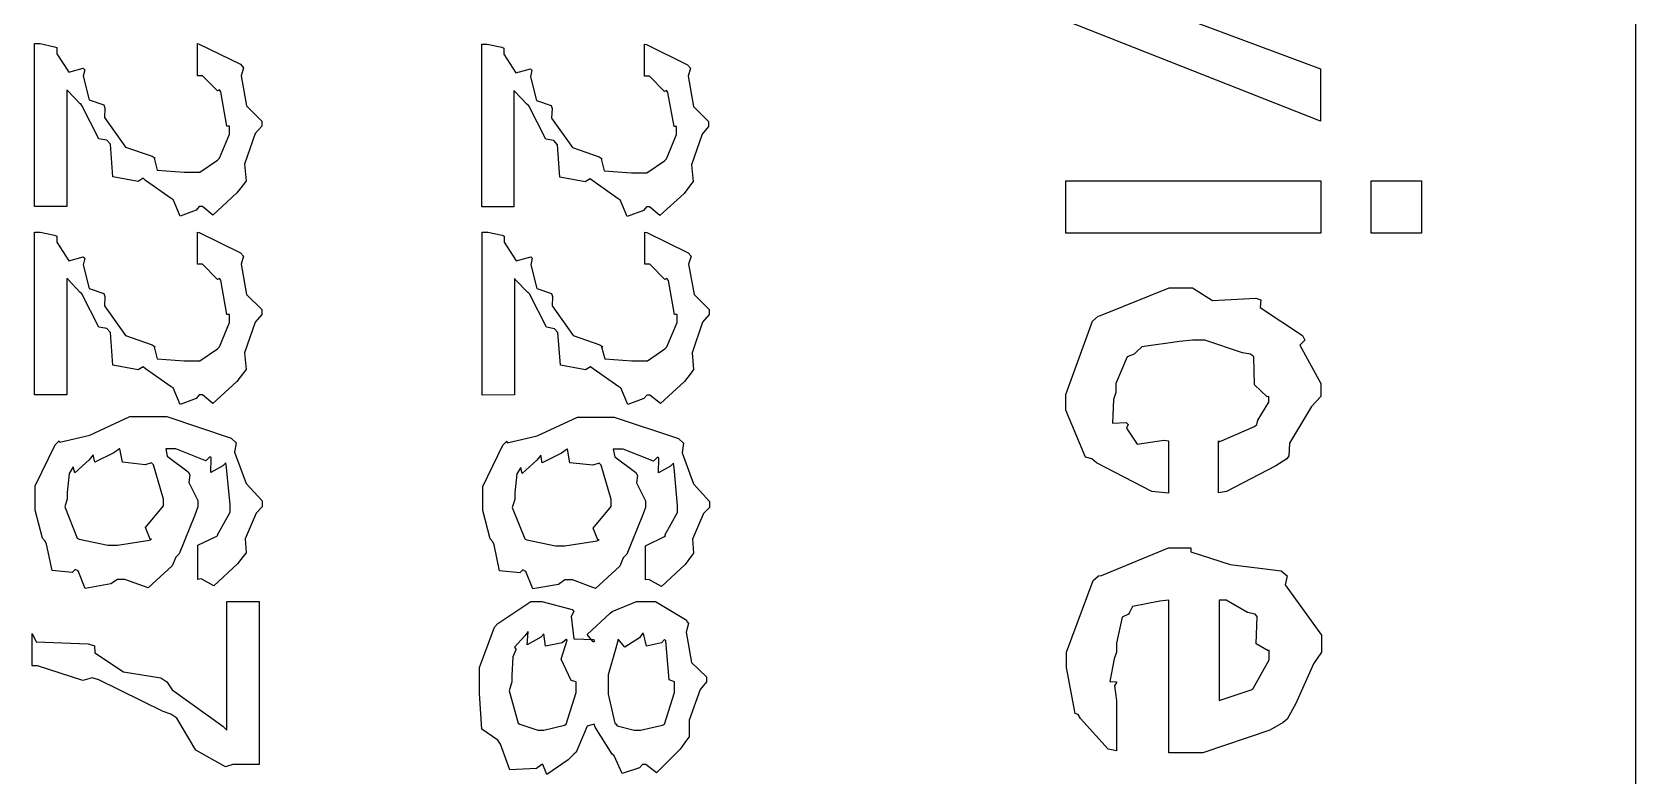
# Model space of a CAD drawing. Extents: x 0.2 to 11.6, y 0.3 to 16.2.
# Drawn here: x 1.7051 to 1.8783, y 0.993 to 1.0733 of the extents above; entities that cross this region are included whole.
import ezdxf

# ---------------------------------------------------------------- set-up
doc = ezdxf.new("R2010")
doc.units = 0
doc.header["$MEASUREMENT"] = 0

msp = doc.modelspace()

# ---------------------------------------------------------------- linework, layer by layer
at = {"color": 0}
for p, q in [((1.87831, 0.513346), (1.87831, 4.18001)), ((1.84424, 1.06369), (1.81668, 1.07454)), ((1.82731, 1.07563), (1.84424, 1.06934)), ((1.70535, 1.05447), (1.70535, 1.07205)), ((1.70535, 1.07205), (1.70594, 1.07205)), ((1.70594, 1.07205), (1.70751, 1.07172)), ((1.70751, 1.07172), (1.70774, 1.07162)), ((1.70774, 1.07162), (1.70774, 1.07096)), ((1.70774, 1.07096), (1.70904, 1.06896)), ((1.72293, 1.06858), (1.72293, 1.07205)), ((1.72293, 1.07205), (1.72314, 1.07199)), ((1.72314, 1.07199), (1.7276, 1.06982)), ((1.75364, 1.05442), (1.75364, 1.07199)), ((1.75364, 1.07199), (1.75424, 1.07199)), ((1.75424, 1.07199), (1.75581, 1.07167)), ((1.75581, 1.07167), (1.75603, 1.07156)), ((1.75603, 1.07156), (1.75603, 1.07091)), ((1.75603, 1.07091), (1.75732, 1.0689)), ((1.77121, 1.06852), (1.77121, 1.07199)), ((1.77121, 1.07199), (1.77143, 1.07194)), ((1.77143, 1.07194), (1.77587, 1.06977)), ((1.70904, 1.06896), (1.71061, 1.06939)), ((1.71061, 1.06939), (1.71078, 1.06923)), ((1.71078, 1.06923), (1.71061, 1.06852)), ((1.7276, 1.06982), (1.72792, 1.06944)), ((1.72792, 1.06944), (1.72765, 1.06858)), ((1.75732, 1.0689), (1.7589, 1.06933)), ((1.7589, 1.06933), (1.75906, 1.06917)), ((1.75906, 1.06917), (1.7589, 1.06847)), ((1.77587, 1.06977), (1.77621, 1.06939)), ((1.77621, 1.06939), (1.77593, 1.06852)), ((1.84424, 1.06934), (1.84424, 1.06369)), ((1.71061, 1.06852), (1.71126, 1.06597)), ((1.72347, 1.06858), (1.72293, 1.06858)), ((1.7251, 1.06695), (1.72347, 1.06858)), ((1.72765, 1.06858), (1.72825, 1.06532)), ((1.7589, 1.06847), (1.75956, 1.06592)), ((1.77175, 1.06852), (1.77121, 1.06852)), ((1.77339, 1.06689), (1.77175, 1.06852)), ((1.77593, 1.06852), (1.77653, 1.06527)), ((1.70893, 1.06695), (1.70882, 1.06706)), ((1.70882, 1.06706), (1.70882, 1.05447)), ((1.71029, 1.06554), (1.70893, 1.06695)), ((1.71035, 1.06554), (1.71029, 1.06554)), ((1.71044, 1.06537), (1.71035, 1.06554)), ((1.71229, 1.06179), (1.71044, 1.06537)), ((1.71126, 1.06597), (1.71283, 1.06543)), ((1.71283, 1.06543), (1.71294, 1.0651)), ((1.72532, 1.06706), (1.7251, 1.06695)), ((1.72547, 1.06684), (1.72532, 1.06706)), ((1.72612, 1.06315), (1.72547, 1.06684)), ((1.75722, 1.06689), (1.75711, 1.067)), ((1.75711, 1.067), (1.75711, 1.05442)), ((1.75857, 1.06548), (1.75722, 1.06689)), ((1.75863, 1.06548), (1.75857, 1.06548)), ((1.75874, 1.06532), (1.75863, 1.06548)), ((1.75956, 1.06592), (1.76113, 1.06538)), ((1.76113, 1.06538), (1.76124, 1.06505)), ((1.7736, 1.067), (1.77339, 1.06689)), ((1.77376, 1.06678), (1.7736, 1.067)), ((1.77442, 1.0631), (1.77376, 1.06678)), ((1.71294, 1.0651), (1.71289, 1.06407)), ((1.71289, 1.06407), (1.71517, 1.06087)), ((1.72825, 1.06532), (1.72988, 1.06369)), ((1.72988, 1.06369), (1.72988, 1.06315)), ((1.76058, 1.06174), (1.75874, 1.06532)), ((1.76124, 1.06505), (1.76118, 1.06402)), ((1.76118, 1.06402), (1.76346, 1.06082)), ((1.77653, 1.06527), (1.77815, 1.06364)), ((1.77815, 1.06364), (1.77815, 1.0631)), ((1.72532, 1.05968), (1.7264, 1.06228)), ((1.7264, 1.06315), (1.72612, 1.06315)), ((1.7264, 1.06228), (1.7264, 1.06315)), ((1.72917, 1.06234), (1.72803, 1.05903)), ((1.72988, 1.06315), (1.72917, 1.06234)), ((1.7736, 1.05962), (1.77468, 1.06223)), ((1.77468, 1.0631), (1.77442, 1.0631)), ((1.77468, 1.06223), (1.77468, 1.0631)), ((1.77746, 1.06228), (1.77632, 1.05897)), ((1.77815, 1.0631), (1.77746, 1.06228)), ((1.71317, 1.06163), (1.71229, 1.06179)), ((1.71354, 1.0612), (1.71317, 1.06163)), ((1.71382, 1.05767), (1.71354, 1.0612)), ((1.71517, 1.06087), (1.71804, 1.0599)), ((1.76144, 1.06158), (1.76058, 1.06174)), ((1.76183, 1.06114), (1.76144, 1.06158)), ((1.7621, 1.05762), (1.76183, 1.06114)), ((1.76346, 1.06082), (1.76633, 1.05984)), ((1.71804, 1.0599), (1.71838, 1.05968)), ((1.71838, 1.05968), (1.71826, 1.05968)), ((1.71826, 1.05968), (1.71858, 1.05838)), ((1.72319, 1.05816), (1.7251, 1.05946)), ((1.7251, 1.05946), (1.72532, 1.05968)), ((1.72532, 1.05968), (1.72532, 1.05968)), ((1.72803, 1.05903), (1.72819, 1.05724)), ((1.76633, 1.05984), (1.76665, 1.05962)), ((1.76665, 1.05962), (1.76654, 1.05962)), ((1.76654, 1.05962), (1.76687, 1.05832)), ((1.77149, 1.0581), (1.77339, 1.05941)), ((1.77339, 1.05941), (1.7736, 1.05962)), ((1.7736, 1.05962), (1.7736, 1.05962)), ((1.77632, 1.05897), (1.77647, 1.05718)), ((1.71653, 1.05718), (1.71382, 1.05767)), ((1.71707, 1.05751), (1.71653, 1.05718)), ((1.71733, 1.05729), (1.71707, 1.05751)), ((1.72011, 1.05534), (1.71733, 1.05729)), ((1.71858, 1.05838), (1.72151, 1.05816)), ((1.72151, 1.05816), (1.7225, 1.05816)), ((1.7225, 1.05816), (1.72319, 1.05816)), ((1.72792, 1.05686), (1.72721, 1.05593)), ((1.72819, 1.05724), (1.72792, 1.05686)), ((1.76481, 1.05713), (1.7621, 1.05762)), ((1.76535, 1.05745), (1.76481, 1.05713)), ((1.76563, 1.05724), (1.76535, 1.05745)), ((1.76839, 1.05528), (1.76563, 1.05724)), ((1.76687, 1.05832), (1.76981, 1.05811)), ((1.76981, 1.05811), (1.77078, 1.0581)), ((1.77078, 1.0581), (1.77149, 1.0581)), ((1.77621, 1.0568), (1.7755, 1.05588)), ((1.77647, 1.05718), (1.77621, 1.0568)), ((1.81674, 1.05724), (1.84429, 1.05724)), ((1.81674, 1.05159), (1.81674, 1.05724)), ((1.81674, 1.05724), (1.81674, 1.05724)), ((1.84429, 1.05724), (1.84429, 1.05159)), ((1.84972, 1.05724), (1.85514, 1.05724)), ((1.84972, 1.05159), (1.84972, 1.05724)), ((1.84972, 1.05724), (1.84972, 1.05724)), ((1.85514, 1.05724), (1.85514, 1.05159)), ((1.72032, 1.05523), (1.72011, 1.05534)), ((1.72011, 1.05534), (1.72011, 1.05534)), ((1.72108, 1.05344), (1.72032, 1.05523)), ((1.72721, 1.05593), (1.72461, 1.05355)), ((1.76861, 1.05518), (1.76839, 1.05528)), ((1.76839, 1.05528), (1.76839, 1.05528)), ((1.76937, 1.05339), (1.76861, 1.05518)), ((1.7755, 1.05588), (1.77289, 1.05349)), ((1.70882, 1.05447), (1.70535, 1.05447)), ((1.70882, 1.05447), (1.70882, 1.05447)), ((1.72282, 1.05409), (1.72108, 1.05344)), ((1.72314, 1.05447), (1.72282, 1.05409)), ((1.72347, 1.05447), (1.72314, 1.05447)), ((1.72461, 1.05355), (1.72347, 1.05447)), ((1.75711, 1.05442), (1.75364, 1.05442)), ((1.75711, 1.05442), (1.75711, 1.05442)), ((1.77111, 1.05403), (1.76937, 1.05339)), ((1.77143, 1.05442), (1.77111, 1.05403)), ((1.77175, 1.05442), (1.77143, 1.05442)), ((1.77289, 1.05349), (1.77175, 1.05442)), ((1.70535, 1.03413), (1.70535, 1.0517)), ((1.70535, 1.0517), (1.70594, 1.0517)), ((1.70594, 1.0517), (1.70751, 1.05138)), ((1.72293, 1.04823), (1.72293, 1.0517)), ((1.72293, 1.0517), (1.72314, 1.05165)), ((1.72314, 1.05165), (1.7276, 1.04948)), ((1.75369, 1.03412), (1.75369, 1.0517)), ((1.75369, 1.0517), (1.75429, 1.0517)), ((1.75429, 1.0517), (1.75586, 1.05137)), ((1.77126, 1.04823), (1.77126, 1.0517)), ((1.77126, 1.0517), (1.77149, 1.05165)), ((1.77149, 1.05165), (1.77593, 1.04948)), ((1.84429, 1.05159), (1.81674, 1.05159)), ((1.85514, 1.05159), (1.84972, 1.05159)), ((1.70751, 1.05138), (1.70774, 1.05127)), ((1.70774, 1.05127), (1.70774, 1.05062)), ((1.70774, 1.05062), (1.70904, 1.04861)), ((1.75586, 1.05137), (1.75607, 1.05127)), ((1.75607, 1.05127), (1.75608, 1.05062)), ((1.75608, 1.05062), (1.75737, 1.04861)), ((1.70904, 1.04861), (1.71061, 1.04904)), ((1.71061, 1.04904), (1.71078, 1.04888)), ((1.71078, 1.04888), (1.71061, 1.04817)), ((1.71061, 1.04817), (1.71126, 1.04563)), ((1.72347, 1.04823), (1.72293, 1.04823)), ((1.7251, 1.0466), (1.72347, 1.04823)), ((1.7276, 1.04948), (1.72792, 1.0491)), ((1.72792, 1.0491), (1.72765, 1.04823)), ((1.72765, 1.04823), (1.72825, 1.04498)), ((1.75737, 1.04861), (1.75896, 1.04904)), ((1.75896, 1.04904), (1.75911, 1.04888)), ((1.75911, 1.04888), (1.75896, 1.04817)), ((1.75896, 1.04817), (1.7596, 1.04563)), ((1.77181, 1.04823), (1.77126, 1.04823)), ((1.77344, 1.0466), (1.77181, 1.04823)), ((1.77593, 1.04948), (1.77626, 1.0491)), ((1.77626, 1.0491), (1.77599, 1.04823)), ((1.77599, 1.04823), (1.77658, 1.04497)), ((1.70893, 1.04661), (1.70882, 1.04671)), ((1.70882, 1.04671), (1.70882, 1.03413)), ((1.71029, 1.04519), (1.70893, 1.04661)), ((1.72532, 1.04671), (1.7251, 1.0466)), ((1.72547, 1.0465), (1.72532, 1.04671)), ((1.72612, 1.0428), (1.72547, 1.0465)), ((1.75726, 1.0466), (1.75717, 1.04671)), ((1.75717, 1.04671), (1.75717, 1.03413)), ((1.75863, 1.04519), (1.75726, 1.0466)), ((1.77365, 1.04671), (1.77344, 1.0466)), ((1.77382, 1.04649), (1.77365, 1.04671)), ((1.77447, 1.0428), (1.77382, 1.04649)), ((1.71035, 1.04519), (1.71029, 1.04519)), ((1.71044, 1.04503), (1.71035, 1.04519)), ((1.71229, 1.04145), (1.71044, 1.04503)), ((1.71126, 1.04563), (1.71283, 1.04508)), ((1.71283, 1.04508), (1.71294, 1.04476)), ((1.71294, 1.04476), (1.71289, 1.04373)), ((1.72825, 1.04498), (1.72988, 1.04335)), ((1.75868, 1.04519), (1.75863, 1.04519)), ((1.75879, 1.04503), (1.75868, 1.04519)), ((1.76064, 1.04145), (1.75879, 1.04503)), ((1.7596, 1.04563), (1.76118, 1.04508)), ((1.76118, 1.04508), (1.76129, 1.04476)), ((1.76129, 1.04476), (1.76124, 1.04373)), ((1.77658, 1.04497), (1.77821, 1.04335)), ((1.82047, 1.0427), (1.8279, 1.04568)), ((1.8279, 1.04568), (1.8304, 1.04568)), ((1.8304, 1.04568), (1.8304, 1.04568)), ((1.8304, 1.04568), (1.83257, 1.04432)), ((1.83257, 1.04432), (1.83724, 1.04459)), ((1.83724, 1.04459), (1.83778, 1.04438)), ((1.71289, 1.04373), (1.71517, 1.04053)), ((1.72988, 1.04335), (1.72988, 1.04281)), ((1.76124, 1.04373), (1.76351, 1.04053)), ((1.77821, 1.04335), (1.77821, 1.0428)), ((1.83778, 1.04438), (1.83772, 1.04356)), ((1.83772, 1.04356), (1.84229, 1.04053)), ((1.71317, 1.04129), (1.71229, 1.04145)), ((1.71354, 1.04085), (1.71317, 1.04129)), ((1.72532, 1.03933), (1.7264, 1.04194)), ((1.7264, 1.04281), (1.72612, 1.0428)), ((1.7264, 1.04194), (1.7264, 1.04281)), ((1.72917, 1.04199), (1.72803, 1.03868)), ((1.72988, 1.04281), (1.72917, 1.04199)), ((1.7615, 1.04128), (1.76064, 1.04145)), ((1.76188, 1.04085), (1.7615, 1.04128)), ((1.77365, 1.03933), (1.77474, 1.04194)), ((1.77474, 1.0428), (1.77447, 1.0428)), ((1.77474, 1.04194), (1.77474, 1.0428)), ((1.7775, 1.04199), (1.77636, 1.03868)), ((1.77821, 1.0428), (1.7775, 1.04199)), ((1.81674, 1.03418), (1.81961, 1.0421)), ((1.81961, 1.0421), (1.82021, 1.04264)), ((1.82021, 1.04264), (1.82047, 1.0427)), ((1.71382, 1.03733), (1.71354, 1.04085)), ((1.71517, 1.04053), (1.71804, 1.03955)), ((1.71804, 1.03955), (1.71838, 1.03933)), ((1.76215, 1.03733), (1.76188, 1.04085)), ((1.76351, 1.04053), (1.76639, 1.03955)), ((1.76639, 1.03955), (1.76671, 1.03933)), ((1.829, 1.03988), (1.82493, 1.03933)), ((1.8304, 1.04004), (1.829, 1.03988)), ((1.83176, 1.04004), (1.8304, 1.04004)), ((1.83583, 1.03868), (1.83176, 1.04004)), ((1.84256, 1.04004), (1.84201, 1.03949)), ((1.84201, 1.03949), (1.84429, 1.03537)), ((1.84229, 1.04053), (1.84256, 1.04004)), ((1.71838, 1.03933), (1.71826, 1.03933)), ((1.71826, 1.03933), (1.71858, 1.03803)), ((1.71858, 1.03803), (1.72151, 1.03781)), ((1.72151, 1.03781), (1.7225, 1.03782)), ((1.7225, 1.03782), (1.72319, 1.03782)), ((1.72319, 1.03782), (1.7251, 1.03912)), ((1.7251, 1.03912), (1.72532, 1.03933)), ((1.72532, 1.03933), (1.72532, 1.03933)), ((1.72803, 1.03868), (1.72819, 1.03689)), ((1.76671, 1.03933), (1.7666, 1.03933)), ((1.7666, 1.03933), (1.76693, 1.03803)), ((1.76693, 1.03803), (1.76986, 1.03781)), ((1.76986, 1.03781), (1.77083, 1.03781)), ((1.77083, 1.03781), (1.77154, 1.03781)), ((1.77154, 1.03781), (1.77344, 1.03912)), ((1.77344, 1.03912), (1.77365, 1.03933)), ((1.77365, 1.03933), (1.77365, 1.03933)), ((1.77636, 1.03868), (1.77653, 1.03689)), ((1.82335, 1.03825), (1.82215, 1.03537)), ((1.82411, 1.03852), (1.82335, 1.03825)), ((1.82433, 1.03874), (1.82411, 1.03852)), ((1.82493, 1.03933), (1.82433, 1.03874)), ((1.83669, 1.03852), (1.83583, 1.03868)), ((1.83703, 1.03825), (1.83669, 1.03852)), ((1.83712, 1.03521), (1.83703, 1.03825)), ((1.71653, 1.03684), (1.71382, 1.03733)), ((1.71707, 1.03716), (1.71653, 1.03684)), ((1.71733, 1.03695), (1.71707, 1.03716)), ((1.72011, 1.03499), (1.71733, 1.03695)), ((1.72792, 1.03651), (1.72721, 1.03559)), ((1.72819, 1.03689), (1.72792, 1.03651)), ((1.76486, 1.03684), (1.76215, 1.03733)), ((1.7654, 1.03716), (1.76486, 1.03684)), ((1.76568, 1.03694), (1.7654, 1.03716)), ((1.76844, 1.03499), (1.76568, 1.03694)), ((1.77626, 1.03651), (1.77556, 1.03559)), ((1.77653, 1.03689), (1.77626, 1.03651)), ((1.72032, 1.03488), (1.72011, 1.03499)), ((1.72011, 1.03499), (1.72011, 1.03499)), ((1.72108, 1.03309), (1.72032, 1.03488)), ((1.72721, 1.03559), (1.72461, 1.0332)), ((1.76867, 1.03488), (1.76844, 1.03499)), ((1.76844, 1.03499), (1.76844, 1.03499)), ((1.76942, 1.03309), (1.76867, 1.03488)), ((1.77556, 1.03559), (1.77294, 1.0332)), ((1.82215, 1.03439), (1.82189, 1.03364)), ((1.82215, 1.03537), (1.82215, 1.03439)), ((1.83849, 1.03391), (1.83712, 1.03521)), ((1.84429, 1.03537), (1.84429, 1.03396)), ((1.70882, 1.03413), (1.70535, 1.03413)), ((1.70882, 1.03413), (1.70882, 1.03413)), ((1.72282, 1.03375), (1.72108, 1.03309)), ((1.72314, 1.03413), (1.72282, 1.03375)), ((1.72347, 1.03413), (1.72314, 1.03413)), ((1.72461, 1.0332), (1.72347, 1.03413)), ((1.75717, 1.03413), (1.75369, 1.03412)), ((1.75717, 1.03413), (1.75717, 1.03413)), ((1.77115, 1.03374), (1.76942, 1.03309)), ((1.77149, 1.03412), (1.77115, 1.03374)), ((1.77181, 1.03412), (1.77149, 1.03412)), ((1.77294, 1.0332), (1.77181, 1.03412)), ((1.81674, 1.0325), (1.81674, 1.03418)), ((1.81674, 1.03418), (1.81674, 1.03418)), ((1.81885, 1.0274), (1.81674, 1.0325)), ((1.82189, 1.03364), (1.82178, 1.03109)), ((1.83746, 1.03141), (1.83865, 1.03336)), ((1.83865, 1.03396), (1.83849, 1.03391)), ((1.83865, 1.03336), (1.83865, 1.03396)), ((1.84326, 1.03288), (1.84088, 1.02892)), ((1.84429, 1.03396), (1.84326, 1.03288)), ((1.71132, 1.02978), (1.71565, 1.03179)), ((1.71565, 1.03179), (1.71713, 1.03179)), ((1.71713, 1.03179), (1.71963, 1.03179)), ((1.71963, 1.03179), (1.72657, 1.02946)), ((1.75965, 1.02973), (1.764, 1.03174)), ((1.764, 1.03174), (1.76546, 1.03174)), ((1.76546, 1.03174), (1.76796, 1.03174)), ((1.76796, 1.03174), (1.7749, 1.02941)), ((1.82178, 1.03109), (1.82324, 1.03114)), ((1.82324, 1.03114), (1.82346, 1.03092)), ((1.82346, 1.03092), (1.82329, 1.03054)), ((1.83712, 1.03071), (1.83735, 1.03092)), ((1.83735, 1.03092), (1.83746, 1.03141)), ((1.83735, 1.03092), (1.83735, 1.03092)), ((1.70757, 1.02875), (1.70801, 1.02919)), ((1.70801, 1.02919), (1.70806, 1.02902)), ((1.70806, 1.02902), (1.71132, 1.02978)), ((1.72657, 1.02946), (1.72711, 1.02897)), ((1.75592, 1.0287), (1.75635, 1.02914)), ((1.75635, 1.02914), (1.7564, 1.02897)), ((1.7564, 1.02897), (1.75965, 1.02973)), ((1.7749, 1.02941), (1.77544, 1.02892)), ((1.82329, 1.03054), (1.82443, 1.02881)), ((1.82443, 1.02881), (1.82731, 1.02924)), ((1.82731, 1.02924), (1.82781, 1.02919)), ((1.82781, 1.02919), (1.82781, 1.02354)), ((1.82781, 1.02919), (1.82781, 1.02919)), ((1.83322, 1.02355), (1.83322, 1.02919)), ((1.83322, 1.02919), (1.83328, 1.02908)), ((1.83328, 1.02908), (1.83712, 1.03071)), ((1.7054, 1.02431), (1.70757, 1.02875)), ((1.71169, 1.02767), (1.71126, 1.02713)), ((1.71186, 1.02686), (1.71169, 1.02767)), ((1.71169, 1.02767), (1.71169, 1.02767)), ((1.71392, 1.02789), (1.71186, 1.02686)), ((1.71451, 1.02832), (1.71392, 1.02789)), ((1.71457, 1.02832), (1.71451, 1.02832)), ((1.71451, 1.02832), (1.71451, 1.02832)), ((1.71485, 1.02686), (1.71457, 1.02832)), ((1.7206, 1.02832), (1.71951, 1.02832)), ((1.71951, 1.02832), (1.71967, 1.02751)), ((1.71967, 1.02751), (1.72194, 1.02582)), ((1.72385, 1.02702), (1.7206, 1.02832)), ((1.72428, 1.02745), (1.72385, 1.02702)), ((1.72444, 1.02734), (1.72428, 1.02745)), ((1.72439, 1.02577), (1.72444, 1.02734)), ((1.72711, 1.02897), (1.72694, 1.02794)), ((1.72694, 1.02794), (1.72819, 1.02458)), ((1.75375, 1.02425), (1.75592, 1.0287)), ((1.76004, 1.02762), (1.7596, 1.02707)), ((1.76019, 1.0268), (1.76004, 1.02762)), ((1.76004, 1.02762), (1.76004, 1.02762)), ((1.76226, 1.02783), (1.76019, 1.0268)), ((1.76286, 1.02827), (1.76226, 1.02783)), ((1.76292, 1.02827), (1.76286, 1.02827)), ((1.76286, 1.02827), (1.76286, 1.02827)), ((1.76318, 1.0268), (1.76292, 1.02827)), ((1.76893, 1.02827), (1.76785, 1.02827)), ((1.76785, 1.02827), (1.76801, 1.02745)), ((1.76801, 1.02745), (1.77029, 1.02577)), ((1.77219, 1.02696), (1.76893, 1.02827)), ((1.77262, 1.0274), (1.77219, 1.02696)), ((1.77279, 1.02729), (1.77262, 1.0274)), ((1.77274, 1.02572), (1.77279, 1.02729)), ((1.77544, 1.02892), (1.77528, 1.02789)), ((1.77528, 1.02789), (1.77653, 1.02452)), ((1.81956, 1.02723), (1.81885, 1.0274)), ((1.84082, 1.02756), (1.8406, 1.02723)), ((1.84088, 1.02892), (1.84082, 1.02756)), ((1.7091, 1.02566), (1.70888, 1.0236)), ((1.70953, 1.02637), (1.7091, 1.02566)), ((1.70969, 1.02572), (1.70953, 1.02637)), ((1.70953, 1.02637), (1.70953, 1.02637)), ((1.71126, 1.02713), (1.70969, 1.02572)), ((1.71729, 1.02658), (1.71485, 1.02686)), ((1.71799, 1.0268), (1.71729, 1.02658)), ((1.71821, 1.02658), (1.71799, 1.0268)), ((1.71929, 1.02289), (1.71821, 1.02658)), ((1.72194, 1.02582), (1.72211, 1.0255)), ((1.72569, 1.02648), (1.72439, 1.02577)), ((1.72601, 1.0268), (1.72569, 1.02648)), ((1.72607, 1.02631), (1.72601, 1.0268)), ((1.72646, 1.02225), (1.72607, 1.02631)), ((1.75743, 1.02561), (1.75722, 1.02355)), ((1.75786, 1.02631), (1.75743, 1.02561)), ((1.75803, 1.02566), (1.75786, 1.02631)), ((1.75786, 1.02631), (1.75786, 1.02631)), ((1.7596, 1.02707), (1.75803, 1.02566)), ((1.76563, 1.02653), (1.76318, 1.0268)), ((1.76633, 1.02675), (1.76563, 1.02653)), ((1.76654, 1.02653), (1.76633, 1.02675)), ((1.76764, 1.02284), (1.76654, 1.02653)), ((1.77029, 1.02577), (1.77046, 1.02544)), ((1.77403, 1.02642), (1.77274, 1.02572)), ((1.77436, 1.02675), (1.77403, 1.02642)), ((1.77442, 1.02626), (1.77436, 1.02675)), ((1.77479, 1.02219), (1.77442, 1.02626)), ((1.82004, 1.0268), (1.81956, 1.02723)), ((1.82601, 1.02371), (1.82004, 1.0268)), ((1.83942, 1.02647), (1.8341, 1.02371)), ((1.8406, 1.02723), (1.83942, 1.02647)), ((1.7054, 1.02268), (1.7054, 1.02431)), ((1.72211, 1.0255), (1.722, 1.02469)), ((1.722, 1.02469), (1.72299, 1.02273)), ((1.72819, 1.02458), (1.72993, 1.02268)), ((1.75375, 1.02262), (1.75375, 1.02425)), ((1.77046, 1.02544), (1.77035, 1.02463)), ((1.77035, 1.02463), (1.77132, 1.02268)), ((1.77653, 1.02452), (1.77826, 1.02262)), ((1.7054, 1.0217), (1.7054, 1.02268)), ((1.70888, 1.0229), (1.70861, 1.02203)), ((1.70888, 1.0236), (1.70888, 1.0229)), ((1.71733, 1.0198), (1.71929, 1.02214)), ((1.71929, 1.02214), (1.71929, 1.02289)), ((1.71929, 1.02289), (1.71929, 1.02289)), ((1.72299, 1.02273), (1.72299, 1.02203)), ((1.72646, 1.02149), (1.72646, 1.02225)), ((1.72646, 1.02225), (1.72646, 1.02225)), ((1.72993, 1.02268), (1.72993, 1.02203)), ((1.75375, 1.02165), (1.75375, 1.02262)), ((1.75722, 1.02284), (1.75694, 1.02197)), ((1.75722, 1.02355), (1.75722, 1.02284)), ((1.76568, 1.01975), (1.76764, 1.02208)), ((1.76764, 1.02208), (1.76764, 1.02284)), ((1.76764, 1.02284), (1.76764, 1.02284)), ((1.77132, 1.02268), (1.77132, 1.02197)), ((1.77479, 1.02143), (1.77479, 1.02219)), ((1.77479, 1.02219), (1.77479, 1.02219)), ((1.77826, 1.02262), (1.77826, 1.02197)), ((1.82781, 1.02354), (1.82601, 1.02371)), ((1.8341, 1.02371), (1.83322, 1.02355)), ((1.70622, 1.01866), (1.7054, 1.0217)), ((1.70861, 1.02203), (1.70996, 1.01866)), ((1.72265, 1.02116), (1.72097, 1.01698)), ((1.72299, 1.02203), (1.72265, 1.02116)), ((1.7251, 1.01904), (1.72646, 1.02149)), ((1.72928, 1.02138), (1.72808, 1.01861)), ((1.72993, 1.02203), (1.72928, 1.02138)), ((1.75456, 1.01861), (1.75375, 1.02165)), ((1.75694, 1.02197), (1.75831, 1.01861)), ((1.771, 1.0211), (1.76932, 1.01693)), ((1.77132, 1.02197), (1.771, 1.0211)), ((1.77343, 1.01899), (1.77479, 1.02143)), ((1.77761, 1.02132), (1.77642, 1.01855)), ((1.77826, 1.02197), (1.77761, 1.02132)), ((1.70649, 1.01834), (1.70622, 1.01866)), ((1.70996, 1.01866), (1.71018, 1.01855)), ((1.71783, 1.01855), (1.71733, 1.0198)), ((1.72299, 1.0179), (1.72504, 1.01888)), ((1.72504, 1.01888), (1.72515, 1.01899)), ((1.72515, 1.01899), (1.7251, 1.01904)), ((1.72808, 1.01861), (1.72819, 1.01709)), ((1.75483, 1.01828), (1.75456, 1.01861)), ((1.75831, 1.01861), (1.75851, 1.0185)), ((1.76617, 1.0185), (1.76568, 1.01975)), ((1.77132, 1.01785), (1.77339, 1.01883)), ((1.77339, 1.01883), (1.77349, 1.01893)), ((1.77349, 1.01893), (1.77343, 1.01899)), ((1.70665, 1.01801), (1.70649, 1.01834)), ((1.70725, 1.01519), (1.70665, 1.01801)), ((1.71018, 1.01855), (1.71018, 1.01855)), ((1.71018, 1.01855), (1.71326, 1.0179)), ((1.71326, 1.0179), (1.71431, 1.0179)), ((1.71431, 1.0179), (1.71778, 1.01845)), ((1.71431, 1.0179), (1.71431, 1.0179)), ((1.71778, 1.01845), (1.71799, 1.01855)), ((1.71799, 1.01855), (1.71783, 1.01855)), ((1.72097, 1.01698), (1.7206, 1.0166)), ((1.72299, 1.01422), (1.72299, 1.0179)), ((1.72299, 1.0179), (1.72299, 1.0179)), ((1.72819, 1.01709), (1.72797, 1.01682)), ((1.75499, 1.01796), (1.75483, 1.01828)), ((1.75558, 1.01514), (1.75499, 1.01796)), ((1.75851, 1.0185), (1.75851, 1.0185)), ((1.75851, 1.0185), (1.76161, 1.01785)), ((1.76161, 1.01785), (1.76264, 1.01785)), ((1.76264, 1.01785), (1.76611, 1.01839)), ((1.76264, 1.01785), (1.76264, 1.01785)), ((1.76611, 1.01839), (1.76633, 1.0185)), ((1.76633, 1.0185), (1.76617, 1.0185)), ((1.76932, 1.01693), (1.76893, 1.01655)), ((1.77132, 1.01416), (1.77132, 1.01785)), ((1.77132, 1.01785), (1.77132, 1.01785)), ((1.77653, 1.01704), (1.77632, 1.01677)), ((1.77642, 1.01855), (1.77653, 1.01704)), ((1.82058, 1.01465), (1.82781, 1.01763)), ((1.82781, 1.01763), (1.83024, 1.01763)), ((1.83024, 1.01763), (1.83024, 1.0172)), ((1.83024, 1.0172), (1.83447, 1.01584)), ((1.70942, 1.01497), (1.70725, 1.01519)), ((1.70975, 1.0153), (1.70942, 1.01497)), ((1.71007, 1.01514), (1.70975, 1.0153)), ((1.71083, 1.01324), (1.71007, 1.01514)), ((1.72021, 1.01568), (1.71761, 1.01329)), ((1.7206, 1.0166), (1.72021, 1.01568)), ((1.72726, 1.0159), (1.72472, 1.01351)), ((1.72797, 1.01682), (1.72726, 1.0159)), ((1.75776, 1.01492), (1.75558, 1.01514)), ((1.75808, 1.01525), (1.75776, 1.01492)), ((1.7584, 1.01508), (1.75808, 1.01525)), ((1.76856, 1.01563), (1.76594, 1.01324)), ((1.76893, 1.01655), (1.76856, 1.01563)), ((1.77561, 1.01584), (1.77306, 1.01346)), ((1.77632, 1.01677), (1.77561, 1.01584)), ((1.83447, 1.01584), (1.84, 1.01513)), ((1.84, 1.01513), (1.84065, 1.01459)), ((1.7136, 1.01373), (1.71083, 1.01324)), ((1.71431, 1.01421), (1.7136, 1.01373)), ((1.71511, 1.01422), (1.71431, 1.01421)), ((1.71761, 1.01329), (1.71511, 1.01422)), ((1.72336, 1.01427), (1.72299, 1.01422)), ((1.72299, 1.01422), (1.72299, 1.01422)), ((1.72472, 1.01351), (1.72336, 1.01427)), ((1.75917, 1.01318), (1.7584, 1.01508)), ((1.76193, 1.01367), (1.75917, 1.01318)), ((1.76264, 1.01416), (1.76193, 1.01367)), ((1.76346, 1.01416), (1.76264, 1.01416)), ((1.76594, 1.01324), (1.76346, 1.01416)), ((1.77169, 1.01422), (1.77132, 1.01416)), ((1.77132, 1.01416), (1.77132, 1.01416)), ((1.77306, 1.01346), (1.77169, 1.01422)), ((1.81679, 1.00635), (1.81967, 1.0141)), ((1.81967, 1.0141), (1.82026, 1.01459)), ((1.82026, 1.01459), (1.82058, 1.01465)), ((1.84065, 1.01459), (1.84044, 1.01362)), ((1.84044, 1.01362), (1.84435, 1.00819)), ((1.72612, 1.01183), (1.7296, 1.01183)), ((1.72612, 0.997936), (1.72612, 1.01183)), ((1.72612, 1.01183), (1.72612, 1.01183)), ((1.7296, 1.01183), (1.7296, 0.994249)), ((1.75538, 1.00944), (1.75896, 1.01183)), ((1.75896, 1.01183), (1.76014, 1.01183)), ((1.76014, 1.01183), (1.76014, 1.01183)), ((1.76014, 1.01183), (1.7634, 1.01096)), ((1.76774, 1.01074), (1.77035, 1.01183)), ((1.77035, 1.01183), (1.77121, 1.01183)), ((1.77121, 1.01183), (1.7724, 1.01183)), ((1.7724, 1.01183), (1.77567, 1.00987)), ((1.82688, 1.01188), (1.82394, 1.01128)), ((1.82785, 1.01199), (1.82688, 1.01188)), ((1.82785, 0.995496), (1.82785, 1.01199)), ((1.83328, 1.01199), (1.83328, 1.00114)), ((1.83404, 1.01199), (1.83328, 1.01199)), ((1.83328, 1.01199), (1.83328, 1.01199)), ((1.83637, 1.01063), (1.83404, 1.01199)), ((1.76361, 1.01074), (1.76329, 1.0102)), ((1.76329, 1.0102), (1.76361, 1.00781)), ((1.7634, 1.01096), (1.76361, 1.01074)), ((1.76503, 1.00825), (1.76753, 1.01058)), ((1.76753, 1.01058), (1.76774, 1.01074)), ((1.76774, 1.01074), (1.76774, 1.01074)), ((1.82281, 1.01014), (1.82221, 1.00732)), ((1.82351, 1.01047), (1.82281, 1.01014)), ((1.82362, 1.01063), (1.82351, 1.01047)), ((1.82394, 1.01128), (1.82362, 1.01063)), ((1.83718, 1.01047), (1.83637, 1.01063)), ((1.8374, 1.0102), (1.83718, 1.01047)), ((1.83729, 1.00727), (1.8374, 1.0102)), ((1.70508, 1.00488), (1.70508, 1.00836)), ((1.70508, 1.00836), (1.70551, 1.00749)), ((1.75342, 1.00472), (1.75504, 1.00906)), ((1.75504, 1.00906), (1.75538, 1.00944)), ((1.75538, 1.00944), (1.75538, 1.00944)), ((1.75863, 1.00857), (1.75831, 1.00814)), ((1.75857, 1.00716), (1.75868, 1.00857)), ((1.75868, 1.00857), (1.75863, 1.00857)), ((1.76036, 1.00835), (1.76004, 1.00798)), ((1.76053, 1.007), (1.76036, 1.00835)), ((1.76036, 1.00835), (1.76036, 1.00835)), ((1.76036, 1.00835), (1.76036, 1.00835)), ((1.76568, 1.00749), (1.76503, 1.00825)), ((1.771, 1.00836), (1.77067, 1.00792)), ((1.77111, 1.00836), (1.771, 1.00836)), ((1.771, 1.00836), (1.771, 1.00836)), ((1.77143, 1.007), (1.77111, 1.00836)), ((1.77567, 1.00987), (1.77599, 1.00944)), ((1.77599, 1.00944), (1.77572, 1.00852)), ((1.77572, 1.00852), (1.77632, 1.00526)), ((1.70551, 1.00749), (1.71115, 1.00727)), ((1.71115, 1.00727), (1.71181, 1.00705)), ((1.71181, 1.00705), (1.71186, 1.00629)), ((1.75732, 1.00662), (1.757, 1.00586)), ((1.75831, 1.00814), (1.75717, 1.00689)), ((1.75717, 1.00689), (1.75732, 1.00667)), ((1.75732, 1.00667), (1.75732, 1.00662)), ((1.76004, 1.00798), (1.75857, 1.00716)), ((1.76232, 1.00738), (1.76053, 1.007)), ((1.76221, 1.00559), (1.76286, 1.00765)), ((1.76275, 1.00771), (1.76232, 1.00738)), ((1.76286, 1.00765), (1.76275, 1.00771)), ((1.76361, 1.00781), (1.76574, 1.00771)), ((1.76579, 1.00749), (1.76568, 1.00749)), ((1.76574, 1.00771), (1.76579, 1.00749)), ((1.76579, 1.00749), (1.76579, 1.00749)), ((1.76813, 1.00678), (1.76731, 1.0039)), ((1.76839, 1.00771), (1.76813, 1.00678)), ((1.7691, 1.00689), (1.76839, 1.00776)), ((1.76839, 1.00776), (1.76839, 1.00771)), ((1.77067, 1.00792), (1.7691, 1.00689)), ((1.77306, 1.00738), (1.77143, 1.007)), ((1.77339, 1.00771), (1.77306, 1.00738)), ((1.77354, 1.0076), (1.77339, 1.00771)), ((1.77388, 1.00336), (1.77354, 1.0076)), ((1.82221, 1.00732), (1.82221, 1.00635)), ((1.8386, 1.00651), (1.83729, 1.00727)), ((1.83871, 1.00656), (1.8386, 1.00651)), ((1.83871, 1.00553), (1.83871, 1.00656)), ((1.84435, 1.00819), (1.84435, 1.00635)), ((1.70568, 1.00488), (1.70508, 1.00488)), ((1.71056, 1.00331), (1.70568, 1.00488)), ((1.71186, 1.00629), (1.71496, 1.00423)), ((1.757, 1.00586), (1.75689, 1.00385)), ((1.76329, 1.00331), (1.76221, 1.00559)), ((1.77632, 1.00526), (1.77794, 1.00369)), ((1.81679, 1.00472), (1.81679, 1.00635)), ((1.81679, 1.00635), (1.81679, 1.00635)), ((1.82194, 1.00564), (1.8215, 1.0032)), ((1.82221, 1.00635), (1.82194, 1.00564)), ((1.83697, 1.00244), (1.83871, 1.00553)), ((1.84347, 1.0051), (1.84158, 1.00081)), ((1.84435, 1.00635), (1.84347, 1.0051)), ((1.71158, 1.00358), (1.71056, 1.00331)), ((1.71229, 1.00336), (1.71158, 1.00358)), ((1.71924, 0.999946), (1.71229, 1.00336)), ((1.71496, 1.00423), (1.71897, 1.00358)), ((1.71897, 1.00358), (1.71963, 1.00314)), ((1.71963, 1.00314), (1.72021, 1.00228)), ((1.75342, 1.00315), (1.75342, 1.00472)), ((1.75342, 1.0019), (1.75342, 1.00315)), ((1.75689, 1.00315), (1.75662, 1.00217)), ((1.75689, 1.00385), (1.75689, 1.00315)), ((1.76383, 1.00315), (1.76329, 1.00331)), ((1.76383, 1.00201), (1.76383, 1.00315)), ((1.76731, 1.0039), (1.76731, 1.00293)), ((1.77447, 1.00315), (1.77388, 1.00336)), ((1.77447, 1.00201), (1.77447, 1.00315)), ((1.77794, 1.00314), (1.77724, 1.00233)), ((1.77794, 1.00369), (1.77794, 1.00314)), ((1.81776, 0.999726), (1.81679, 1.00472)), ((1.8215, 1.0032), (1.82221, 1.00314)), ((1.82221, 1.00309), (1.822, 1.00271)), ((1.82221, 1.00314), (1.82221, 1.00309)), ((1.72021, 1.00228), (1.72569, 0.998371)), ((1.75364, 0.998047), (1.75342, 1.0019)), ((1.75662, 1.00217), (1.7576, 0.998696)), ((1.76275, 0.998589), (1.76383, 1.00201)), ((1.76731, 1.00293), (1.76731, 1.00184)), ((1.76731, 1.00184), (1.76801, 0.998696)), ((1.77339, 0.998589), (1.77447, 1.00201)), ((1.77724, 1.00233), (1.77604, 0.999024)), ((1.822, 1.00271), (1.82221, 1.00114)), ((1.83328, 1.00114), (1.83675, 1.00228)), ((1.83675, 1.00228), (1.83697, 1.00244)), ((1.83697, 1.00244), (1.83697, 1.00244)), ((1.72006, 0.999675), (1.71924, 0.999946)), ((1.72071, 0.99924), (1.72006, 0.999675)), ((1.81808, 0.999618), (1.81776, 0.999726)), ((1.81831, 0.999186), (1.81808, 0.999618)), ((1.82221, 1.00114), (1.82221, 0.995711)), ((1.82221, 1.00114), (1.82221, 1.00114)), ((1.82221, 1.00114), (1.82221, 1.00114)), ((1.83328, 1.00114), (1.83328, 1.00114)), ((1.84158, 1.00081), (1.84065, 0.999131)), ((1.72276, 0.995768), (1.72071, 0.99924)), ((1.72569, 0.998371), (1.72612, 0.997936)), ((1.75538, 0.996853), (1.75364, 0.998047)), ((1.7576, 0.998696), (1.75776, 0.998588)), ((1.75776, 0.998588), (1.75776, 0.998588)), ((1.75776, 0.998588), (1.75971, 0.997936)), ((1.75971, 0.997936), (1.76036, 0.997936)), ((1.76036, 0.997936), (1.76258, 0.998479)), ((1.76036, 0.997936), (1.76036, 0.997936)), ((1.76258, 0.998479), (1.76275, 0.998589)), ((1.76275, 0.998589), (1.76275, 0.998589)), ((1.76503, 0.998372), (1.76383, 0.995551)), ((1.76579, 0.998589), (1.76503, 0.998372)), ((1.7659, 0.998264), (1.76579, 0.998589)), ((1.76774, 0.995335), (1.7659, 0.998264)), ((1.76801, 0.998696), (1.76818, 0.998588)), ((1.76818, 0.998588), (1.76828, 0.998425)), ((1.76828, 0.998425), (1.77012, 0.997936)), ((1.77012, 0.997936), (1.77078, 0.997936)), ((1.77078, 0.997936), (1.77317, 0.998479)), ((1.77078, 0.997936), (1.77078, 0.997936)), ((1.77317, 0.998479), (1.77339, 0.998589)), ((1.77339, 0.998589), (1.77339, 0.998589)), ((1.77604, 0.999024), (1.77604, 0.997233)), ((1.82129, 0.995876), (1.81831, 0.999186)), ((1.83876, 0.997935), (1.83154, 0.995496)), ((1.84022, 0.99875), (1.83876, 0.997935)), ((1.84065, 0.999131), (1.84022, 0.99875)), ((1.75569, 0.996418), (1.75538, 0.996853)), ((1.75538, 0.996853), (1.75538, 0.996853)), ((1.75667, 0.99365), (1.75569, 0.996418)), ((1.77576, 0.996851), (1.77507, 0.995875)), ((1.77604, 0.997233), (1.77576, 0.996851)), ((1.72597, 0.993978), (1.72276, 0.995768)), ((1.76297, 0.994738), (1.76069, 0.993164)), ((1.76361, 0.995335), (1.76297, 0.994738)), ((1.76383, 0.995551), (1.76361, 0.995335)), ((1.76796, 0.995171), (1.76774, 0.995335)), ((1.76774, 0.995335), (1.76774, 0.995335)), ((1.76882, 0.993274), (1.76796, 0.995171)), ((1.77507, 0.995875), (1.77251, 0.993326)), ((1.82221, 0.995711), (1.82129, 0.995876)), ((1.82807, 0.995497), (1.82785, 0.995496)), ((1.82883, 0.995497), (1.82807, 0.995497)), ((1.82915, 0.995497), (1.82883, 0.995497)), ((1.83154, 0.995496), (1.82915, 0.995497)), ((1.72678, 0.994249), (1.72597, 0.993978)), ((1.7296, 0.994249), (1.72678, 0.994249)), ((1.75956, 0.993814), (1.75667, 0.99365)), ((1.76014, 0.994249), (1.75956, 0.993814)), ((1.76025, 0.994249), (1.76014, 0.994249)), ((1.76069, 0.993164), (1.76025, 0.994249)), ((1.77067, 0.993869), (1.76882, 0.993274)), ((1.771, 0.994249), (1.77067, 0.993869)), ((1.77138, 0.994251), (1.771, 0.994249)), ((1.77251, 0.993326), (1.77138, 0.994251))]:
    msp.add_line(p, q, dxfattribs=at)

doc.saveas('drawing.dxf')
